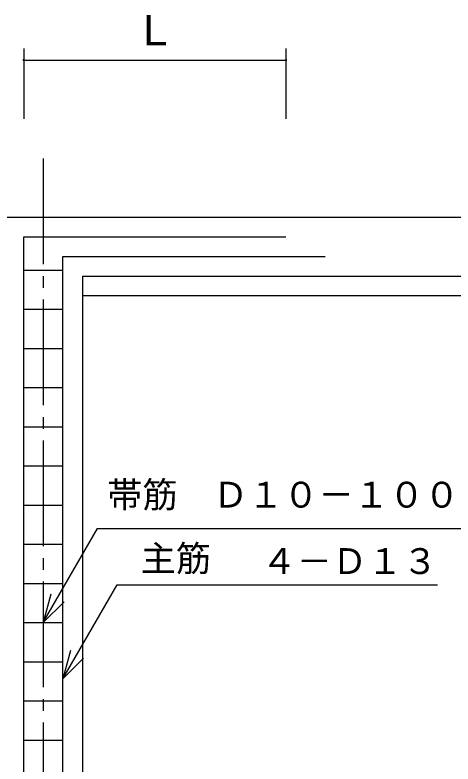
# Model space of a CAD drawing. Units: millimetres, scale not verified. Extents: x -8910 to 8910, y -6308 to 6308.
# Drawn here: x 160 to 1279, y 969 to 2881 of the extents above; entities that cross this region are included whole.
import ezdxf
from ezdxf.enums import TextEntityAlignment as Align

# ---------------------------------------------------------------- set-up
doc = ezdxf.new("R2010")
doc.units = ezdxf.units.MM
doc.header["$LTSCALE"] = 30
doc.linetypes.add('CHAIN2', pattern=[12, 9, -1, 1, -1])
doc.layers.add('0-0_製作', color=5, linetype='Continuous', lineweight=25)
doc.layers.add('1-3_00クル-フ-0躯体', color=5, linetype='Continuous', lineweight=25)
doc.styles.add('ＭＳ ゴシック', font='')
doc.styles.get('ＭＳ ゴシック').set_extended_font_data('MS Gothic')

msp = doc.modelspace()

# ---------------------------------------------------------------- linework, layer by layer
at = {"layer": '0-0_製作', "color": 2, "linetype": 'CHAIN2'}
msp.add_line((232.66, 2514.88), (232.66, -291.11), dxfattribs=at)
at = {"layer": '0-0_製作', "color": 2}
for p, q in [((-228.83, 2364.88), (2746.55, 2364.88)), ((332.66, 2214.88), (2532.66, 2214.88)), ((332.66, 2214.88), (332.66, 174.9)), ((352.66, 2214.88), (352.66, 2214.11)), ((332.66, 2164.88), (2532.66, 2164.88)), ((232.66, 1330.15), (371.23, 1570.15)), ((371.23, 1570.15), (1396.41, 1570.15)), ((282.66, 1186.1), (421.23, 1426.11)), ((421.23, 1426.11), (1239.47, 1426.11)), ((252.07, 1402.6), (232.66, 1330.15)), ((232.66, 1330.15), (285.7, 1383.19)), ((302.08, 1258.55), (282.66, 1186.1)), ((282.66, 1186.1), (335.7, 1239.14))]:
    msp.add_line(p, q, dxfattribs=at)
at = {"layer": '0-0_製作', "color": 3}
for p, q in [((182.66, 24.9), (182.66, 2314.88)), ((182.66, 2314.88), (852.66, 2314.88)), ((282.66, 74.91), (282.66, 2264.88)), ((282.66, 2264.88), (952.66, 2264.88)), ((182.66, 2230.15), (282.66, 2230.15)), ((182.66, 2130.15), (282.66, 2130.15)), ((182.66, 2030.15), (282.66, 2030.15)), ((182.66, 1930.15), (282.66, 1930.15)), ((182.66, 1830.15), (282.66, 1830.15)), ((182.66, 1730.15), (282.66, 1730.15)), ((182.66, 1630.15), (282.66, 1630.15)), ((182.66, 1530.15), (282.66, 1530.15)), ((182.66, 1430.15), (282.66, 1430.15)), ((182.66, 1330.15), (282.66, 1330.15)), ((182.66, 1230.15), (282.66, 1230.15)), ((182.66, 1130.15), (282.66, 1130.15)), ((182.66, 1030.15), (282.66, 1030.15))]:
    msp.add_line(p, q, dxfattribs=at)
at = {"layer": '1-3_00クル-フ-0躯体', "color": 2}
for p, q in [((182.66, 2796.2), (182.66, 2616.54)), ((852.66, 2796.2), (852.66, 2616.54)), ((182.66, 2766.2), (852.66, 2766.2))]:
    msp.add_line(p, q, dxfattribs=at)
at = {"layer": '1-3_00クル-フ-0躯体'}
for points in [[(179.66, 2766.2), (179.67, 2766.39), (182.66, 2766.2)], [(182.66, 2763.2), (179.66, 2766.2), (182.66, 2766.2)], [(182.66, 2763.2), (179.69, 2765.83), (179.66, 2766.2)], [(182.66, 2766.2), (179.67, 2766.39), (179.72, 2766.77)], [(182.66, 2763.2), (179.76, 2765.46), (179.69, 2765.83)], [(182.66, 2766.2), (179.72, 2766.77), (179.81, 2767.13)], [(182.66, 2763.2), (179.87, 2765.1), (179.76, 2765.46)], [(182.66, 2766.2), (179.81, 2767.13), (179.95, 2767.48)], [(182.66, 2763.2), (180.03, 2764.76), (179.87, 2765.1)], [(182.66, 2766.2), (179.95, 2767.48), (180.13, 2767.81)], [(182.66, 2763.2), (180.23, 2764.44), (180.03, 2764.76)], [(182.66, 2766.2), (180.13, 2767.81), (180.35, 2768.12)], [(182.66, 2763.2), (180.48, 2764.15), (180.23, 2764.44)], [(182.66, 2766.2), (180.35, 2768.12), (180.61, 2768.39)], [(182.66, 2763.2), (180.75, 2763.89), (180.48, 2764.15)], [(182.66, 2766.2), (180.61, 2768.39), (180.9, 2768.63)], [(182.66, 2763.2), (181.05, 2763.67), (180.75, 2763.89)], [(182.66, 2766.2), (180.9, 2768.63), (181.22, 2768.83)], [(182.66, 2763.2), (181.38, 2763.49), (181.05, 2763.67)], [(182.66, 2766.2), (181.22, 2768.83), (181.56, 2768.99)], [(182.66, 2763.2), (181.73, 2763.35), (181.38, 2763.49)], [(182.66, 2766.2), (181.56, 2768.99), (181.92, 2769.11)], [(182.66, 2763.2), (182.1, 2763.26), (181.73, 2763.35)], [(182.66, 2766.2), (181.92, 2769.11), (182.29, 2769.18)], [(182.66, 2763.2), (182.47, 2763.21), (182.1, 2763.26)], [(182.66, 2766.2), (182.29, 2769.18), (182.66, 2769.2)], [(183.22, 2769.15), (182.66, 2769.2), (182.85, 2769.2)], [(183.22, 2769.15), (182.66, 2766.2), (182.66, 2769.2)], [(183.59, 2769.06), (182.66, 2766.2), (183.22, 2769.15)], [(183.94, 2768.92), (182.66, 2766.2), (183.59, 2769.06)], [(184.27, 2768.74), (182.66, 2766.2), (183.94, 2768.92)], [(184.57, 2768.52), (182.66, 2766.2), (184.27, 2768.74)], [(184.85, 2768.26), (182.66, 2766.2), (184.57, 2768.52)], [(185.09, 2767.97), (182.66, 2766.2), (184.85, 2768.26)], [(185.29, 2767.65), (182.66, 2766.2), (185.09, 2767.97)], [(185.45, 2767.31), (182.66, 2766.2), (185.29, 2767.65)], [(185.57, 2766.95), (182.66, 2766.2), (185.45, 2767.31)], [(185.64, 2766.58), (182.66, 2766.2), (185.57, 2766.95)], [(185.66, 2766.2), (182.66, 2766.2), (185.64, 2766.58)], [(185.66, 2766.02), (182.66, 2766.2), (185.66, 2766.2)], [(185.61, 2765.64), (182.66, 2766.2), (185.66, 2766.02)], [(185.61, 2765.64), (182.66, 2763.2), (182.66, 2766.2)], [(185.52, 2765.28), (182.66, 2763.2), (185.61, 2765.64)], [(185.38, 2764.93), (182.66, 2763.2), (185.52, 2765.28)], [(185.19, 2764.6), (182.66, 2763.2), (185.38, 2764.93)], [(184.97, 2764.29), (182.66, 2763.2), (185.19, 2764.6)], [(184.72, 2764.02), (182.66, 2763.2), (184.97, 2764.29)], [(184.43, 2763.78), (182.66, 2763.2), (184.72, 2764.02)], [(184.11, 2763.57), (182.66, 2763.2), (184.43, 2763.78)], [(183.77, 2763.41), (182.66, 2763.2), (184.11, 2763.57)], [(183.41, 2763.3), (182.66, 2763.2), (183.77, 2763.41)], [(183.04, 2763.23), (182.66, 2763.2), (183.41, 2763.3)], [(849.66, 2766.2), (849.72, 2766.77), (852.66, 2766.2)], [(849.66, 2766.2), (849.67, 2766.39), (849.72, 2766.77)], [(852.66, 2763.2), (849.66, 2766.2), (852.66, 2766.2)], [(852.66, 2763.2), (849.69, 2765.83), (849.66, 2766.2)], [(852.66, 2763.2), (849.76, 2765.46), (849.69, 2765.83)], [(852.66, 2766.2), (849.72, 2766.77), (849.81, 2767.13)], [(852.66, 2763.2), (849.87, 2765.1), (849.76, 2765.46)], [(852.66, 2766.2), (849.81, 2767.13), (849.95, 2767.48)], [(852.66, 2763.2), (850.03, 2764.76), (849.87, 2765.1)], [(852.66, 2766.2), (849.95, 2767.48), (850.13, 2767.81)], [(852.66, 2763.2), (850.24, 2764.44), (850.03, 2764.76)], [(852.66, 2766.2), (850.13, 2767.81), (850.35, 2768.12)], [(852.66, 2763.2), (850.48, 2764.15), (850.24, 2764.44)], [(852.66, 2766.2), (850.35, 2768.12), (850.61, 2768.39)], [(852.66, 2763.2), (850.75, 2763.89), (850.48, 2764.15)], [(852.66, 2766.2), (850.61, 2768.39), (850.9, 2768.63)], [(852.66, 2763.2), (851.06, 2763.67), (850.75, 2763.89)], [(852.66, 2766.2), (850.9, 2768.63), (851.22, 2768.83)], [(852.47, 2763.21), (851.06, 2763.67), (852.66, 2763.2)], [(852.47, 2763.21), (851.39, 2763.49), (851.06, 2763.67)], [(852.66, 2766.2), (851.22, 2768.83), (851.56, 2768.99)], [(852.1, 2763.26), (851.39, 2763.49), (852.47, 2763.21)], [(852.1, 2763.26), (851.74, 2763.35), (851.39, 2763.49)], [(852.66, 2766.2), (851.56, 2768.99), (851.92, 2769.11)], [(852.66, 2766.2), (851.92, 2769.11), (852.29, 2769.18)], [(852.66, 2766.2), (852.29, 2769.18), (852.66, 2769.2)], [(854.27, 2768.74), (852.66, 2769.2), (852.85, 2769.2)], [(854.58, 2768.52), (852.66, 2769.2), (854.27, 2768.74)], [(854.58, 2768.52), (852.66, 2766.2), (852.66, 2769.2)], [(854.85, 2768.26), (852.66, 2766.2), (854.58, 2768.52)], [(855.09, 2767.97), (852.66, 2766.2), (854.85, 2768.26)], [(855.29, 2767.65), (852.66, 2766.2), (855.09, 2767.97)], [(855.45, 2767.31), (852.66, 2766.2), (855.29, 2767.65)], [(855.57, 2766.95), (852.66, 2766.2), (855.45, 2767.31)], [(855.64, 2766.58), (852.66, 2766.2), (855.57, 2766.95)], [(855.66, 2766.2), (852.66, 2766.2), (855.64, 2766.58)], [(855.66, 2766.02), (852.66, 2766.2), (855.66, 2766.2)], [(855.61, 2765.64), (852.66, 2766.2), (855.66, 2766.02)], [(855.52, 2765.28), (852.66, 2766.2), (855.61, 2765.64)], [(855.52, 2765.28), (852.66, 2763.2), (852.66, 2766.2)], [(855.38, 2764.93), (852.66, 2763.2), (855.52, 2765.28)], [(855.2, 2764.6), (852.66, 2763.2), (855.38, 2764.93)], [(854.97, 2764.29), (852.66, 2763.2), (855.2, 2764.6)], [(854.72, 2764.02), (852.66, 2763.2), (854.97, 2764.29)], [(854.43, 2763.78), (852.66, 2763.2), (854.72, 2764.02)], [(854.11, 2763.57), (852.66, 2763.2), (854.43, 2763.78)], [(853.77, 2763.41), (852.66, 2763.2), (854.11, 2763.57)], [(853.41, 2763.3), (852.66, 2763.2), (853.77, 2763.41)], [(853.04, 2763.23), (852.66, 2763.2), (853.41, 2763.3)], [(853.94, 2768.92), (852.85, 2769.2), (853.22, 2769.15)], [(854.27, 2768.74), (852.85, 2769.2), (853.94, 2768.92)], [(853.94, 2768.92), (853.22, 2769.15), (853.59, 2769.06)]]:
    msp.add_solid(points, dxfattribs=at)

# ---------------------------------------------------------------- texts
at = {"layer": '0-0_製作', "color": 4, "style": 'ＭＳ ゴシック'}
for s, p in [('帯筋\u3000Ｄ１０－１００＠', (395.83, 1603.9)), ('主筋', (481.23, 1441.11)), ('４－Ｄ１３', (790.24, 1434.27))]:
    msp.add_text(s, height=65.98, dxfattribs=at).set_placement(p, align=Align.BOTTOM_LEFT)
at = {"layer": '1-3_00クル-フ-0躯体', "color": 4, "style": 'ＭＳ ゴシック'}
msp.add_text('Ｌ', height=76.98, dxfattribs=at).set_placement((465, 2781.2), align=Align.BOTTOM_LEFT)

doc.saveas('drawing.dxf')
